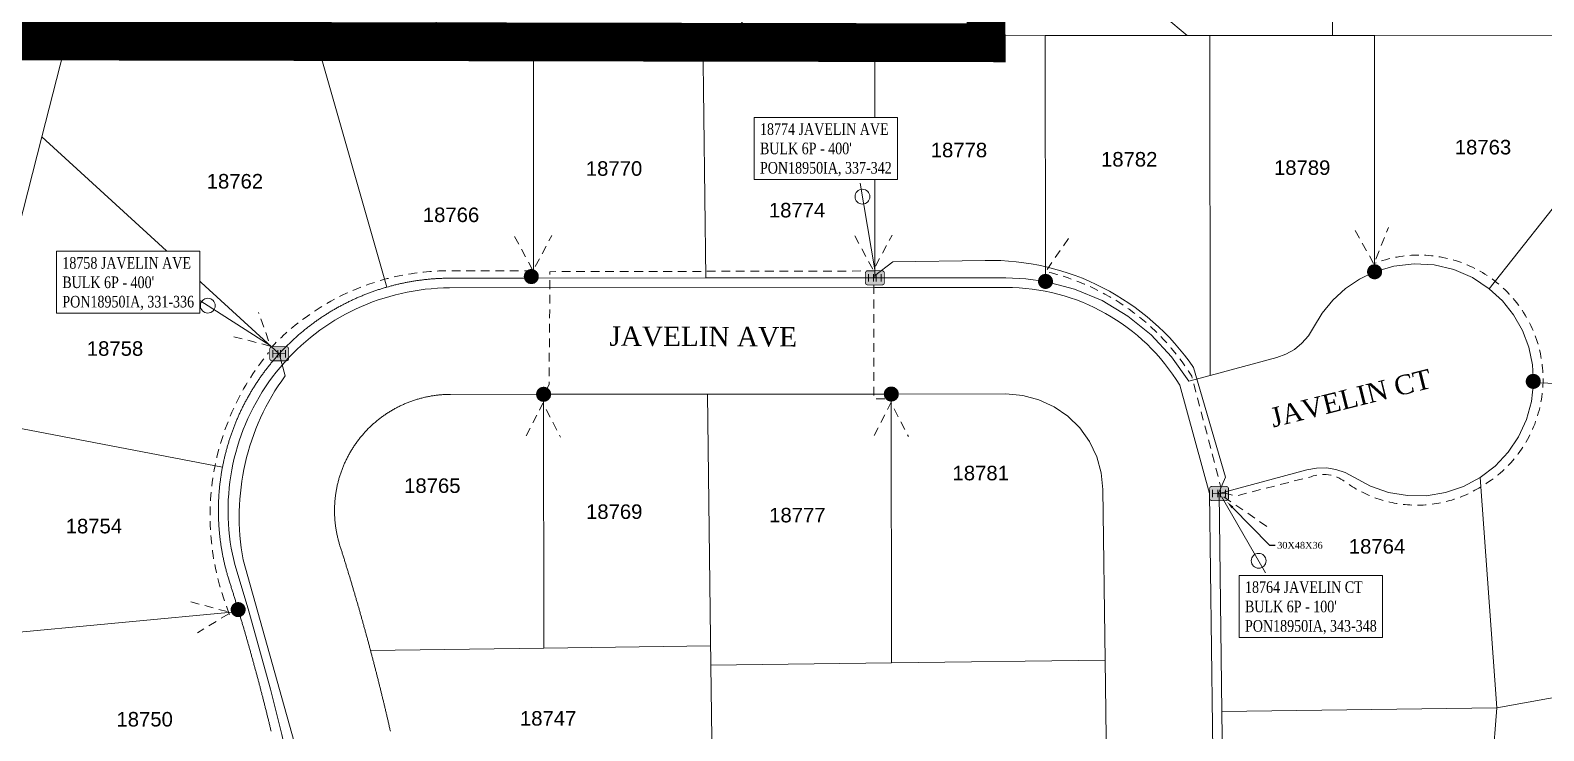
# Model space of a CAD drawing. Header units: feet. Extents: x 865220 to 2821149, y -2240498 to 944432.
# Drawn here: x 2813355 to 2814137, y 940163 to 940525 of the extents above; entities that cross this region are included whole.
import ezdxf
from ezdxf import colors
from ezdxf.entities.mleader import LeaderData, LeaderLine
from ezdxf.enums import TextEntityAlignment as Align
from ezdxf.lldxf.tags import DXFTag
from ezdxf.math import Vec2, Vec3

# ---------------------------------------------------------------- set-up
doc = ezdxf.new("R2010")
doc.units = ezdxf.units.FT
doc.header["$LTSCALE"] = 0.015
doc.header["$MEASUREMENT"] = 0
doc.linetypes.add('DASHED', pattern=[5, 3, -2])
for name, color, linetype in [('144A', 112, '144A'), ('Dakota County Addresses', 7, 'Continuous'), ('Dakota County Parcels', 7, 'Continuous'), ('DETAIL', 7, 'Continuous'), ('DROP BURIED', 7, 'DASHED'), ('STREET NAME', 7, 'Continuous'), ('TAIL', 1, 'MST'), ('TELEPHONE STRUCT-PROP', 6, 'Continuous'), ('TERMINALS', 7, 'Continuous')]:
    doc.layers.add(name, color=color, linetype=linetype)
doc.layers.add('RUNNING LINE (UNDERGROUND)', color=10, linetype='Continuous', lineweight=40)
doc.layers.add('WORK BOUNDARY', color=110, linetype='Continuous', lineweight=40)
doc.styles.add('Dimensions 100', font='arial.ttf')
doc.styles.add('Line', font='txt.shx', dxfattribs={"height": 3})
doc.styles.add('SIMPLEX', font='times.ttf', dxfattribs={"width": 0.8})
doc.styles.get("Standard").update_dxf_attribs({"font": 'times.ttf'})
doc.styles.add('Utilities', font='arial.ttf', dxfattribs={"height": 2.5})
tags = doc.linetypes.add('144A', pattern='A,80,-5,["144A",Line,S=1.5,R=0,X=0,Y=-1.5],-24', length=109).pattern_tags.tags
tags[6] = DXFTag(74, 10)
tags = doc.linetypes.add('MST', pattern='A,5,-5,5,-5,["TAIL",Line,S=1.5,R=0,X=0,Y=-1.5],-20', length=40).pattern_tags.tags
tags[10] = DXFTag(74, 10)

# ---------------------------------------------------------------- blocks, each defined once
blk = doc.blocks.new('ACMAP_ANN_TEMPLATE_Dakota County Addresses')
at = {"layer": 'Dakota County Addresses', "style": 'Dimensions 100'}
blk.add_attdef('DakotaCountyAddress', text='', height=50, dxfattribs=at).set_placement((0, 0), align=Align.CENTER)
blk = doc.blocks.new('NEW HH')
at = {"ltscale": 40, "true_color": 0xffffff}
h = blk.add_hatch(color=7, dxfattribs=at)
h.dxf.hatch_style = 1
h.paths.add_polyline_path([(-0.0611, -0.0305, 0.414214), (-0.0458, -0.0458), (0.0458, -0.0458, 0.414214), (0.0611, -0.0305), (0.0611, 0.0305, 0.414214), (0.0458, 0.0458), (-0.0458, 0.0458, 0.414214), (-0.0611, 0.0305)])
at = {"layer": 'RUNNING LINE (UNDERGROUND)', "color": 6, "lineweight": 0, "const_width": 0.005, "flags": 128}
blk.add_lwpolyline([(-0.0611, 0.0305), (-0.0611, -0.0305, 0.414214), (-0.0458, -0.0458), (0.0458, -0.0458, 0.414214), (0.0611, -0.0305), (0.0611, 0.0305, 0.414214), (0.0458, 0.0458), (-0.0458, 0.0458, 0.414214)], format="xyb", close=True, dxfattribs=at)
at = {"layer": 'TELEPHONE STRUCT-PROP', "color": 18, "true_color": 0x000000, "style": 'Utilities'}
blk.add_text('HH', height=0.05, dxfattribs=at).set_placement((0, 0), align=Align.MIDDLE_CENTER)
blk = doc.blocks.new('Proposed FlowerPot')
at = {"lineweight": 5, "ltscale": 100, "true_color": 0xffffff}
h = blk.add_hatch(color=7, dxfattribs=at)
h.dxf.hatch_style = 1
h.paths.add_polyline_path([(-0.06, 0, 0.414214), (0, -0.06, 0.414214), (0.06, 0, 0.414214), (0, 0.06, 0.414214)])
at = {"lineweight": 5, "ltscale": 100}
blk.add_circle((0, 0), 0.0604, dxfattribs=at)
at = {"layer": 'RUNNING LINE (UNDERGROUND)', "color": 6, "lineweight": 5, "const_width": 0.00907, "flags": 128}
blk.add_lwpolyline([(-0.06, 0, -0.414214), (0, 0.06, -0.414214), (0.06, 0, -0.414214), (0, -0.06, -0.414214), (-0.06, 0)], format="xyb", dxfattribs=at)
at = {"color": 18, "linetype": 'ByBlock', "lineweight": 5, "ltscale": 100, "true_color": 0x000000, "style": 'Dimensions 100'}
blk.add_text('F', height=0.0744, dxfattribs=at).set_placement((-0.029, -0.037))
blk = doc.blocks.new('TERMINAL')
at = {"lineweight": 5, "ltscale": 0.5, "flags": 128}
blk.add_lwpolyline([(-0.07, -0.65), (-0.07, 44.75)], dxfattribs=at)
at = {"lineweight": 5, "ltscale": 0.5}
blk.add_circle((-0.07, 37.61), 3.83, dxfattribs=at)

msp = doc.modelspace()

# ---------------------------------------------------------------- linework, layer by layer
at = {"layer": '144A', "lineweight": 5, "ltscale": 50, "flags": 128}
msp.add_lwpolyline([(2814251.08, 939562.11), (2814223.82, 939670.85), (2814217.93, 939689.59), (2814209.93, 939707.36), (2814199.89, 939724.07), (2814187.95, 939739.48), (2814174.27, 939753.37), (2814159.05, 939765.55), (2814142.51, 939775.85), (2814124.86, 939784.12), (2814106.31, 939790.28), (2814093.48, 939793.16), (2814080.32, 939795.03), (2813961.35, 939807.11), (2813965.74, 939860.55), (2813967.85, 939909.13), (2813968.11, 939956.4), (2813967.59, 939996.78), (2813966.42, 940085.76), (2813963.81, 940285.34), (2813948.5, 940341.34, 0.262115), (2813858.71, 940391.79), (2813791.04, 940391.74), (2813571.34, 940391.58, 0.463204), (2813458.58, 940257.21), (2813460.37, 940248.71), (2813467.24, 940225.92), (2813478.89, 940184.41), (2813484.72, 940161), (2813489.07, 940141.9), (2813494.29, 940117.06), (2813347.72, 940103.22), (2813217.61, 940090.93, 0.035236), (2813158.69, 940083.29, 0.084911), (2813093.58, 940055.46), (2813085.05, 940049.65), (2813078.39, 940044.67), (2813068.7, 940036.95), (2813009.54, 939989.75, -0.415738), (2812917.99, 940000.28), (2812916.04, 940002.88), (2812913.96, 940005.78), (2812909.6, 940011.95), (2812899.39, 940026.89), (2812889.26, 940042.48), (2812885.98, 940047.7, -0.117248), (2812769.65, 940395.18), (2812768.9, 940400.97), (2812768.45, 940403.85), (2812768.35, 940404.45, 0.177947), (2812708.55, 940509.19), (2812660.54, 940544.6, 0.149356), (2812569.5, 940570.93), (2812534.62, 940570.41), (2812501.95, 941445.53), (2812498.4, 941731.02), (2812503.32, 941737.82)], format="xyb", dxfattribs=at)
at = {"layer": 'Dakota County Parcels', "lineweight": 5}
for p, q in [((2813627, 940794.77), (2813952.35, 940521.85)), ((2813555.15, 940760.48), (2813727.38, 940521.69)), ((2813481.42, 940737.32), (2813567.39, 940521.57)), ((2813407.72, 940716.53), (2813429.27, 940521.47)), ((2814027.4, 940521.91), (2814025.45, 940670.71)), ((2813245.68, 940521.34), (2813429.27, 940521.47)), ((2813374, 940521.41), (2813360.79, 940469.54)), ((2813429.27, 940521.47), (2813567.39, 940521.57)), ((2813501.98, 940521.51), (2813538.97, 940391.97)), ((2813567.39, 940521.57), (2813702.11, 940521.67)), ((2813614.66, 940521.59), (2813614.75, 940396.61)), ((2813702.11, 940521.66), (2813790.94, 940521.73)), ((2813703.74, 940396.67), (2813702.11, 940521.66)), ((2813790.94, 940521.73), (2813879.07, 940521.79)), ((2813791.04, 940396.74), (2813790.94, 940521.73)), ((2813879.07, 940521.79), (2813964.06, 940521.86)), ((2813879.07, 940521.79), (2813879.16, 940394.89)), ((2813964.06, 940521.86), (2814049.05, 940521.92)), ((2813964.06, 940521.86), (2813964.19, 940346.3)), ((2814049.05, 940521.92), (2814211.79, 940522.04)), ((2814049.05, 940521.92), (2814049.14, 940399.87)), ((2814211.79, 940522.04), (2814108.37, 940391.13)), ((2813360.79, 940469.54), (2813348.74, 940422.25)), ((2813360.79, 940469.54), (2813483.34, 940357.53)), ((2813614.75, 940396.61), (2813571.83, 940396.58)), ((2813703.74, 940396.68), (2813614.75, 940396.61)), ((2813791.04, 940396.74), (2813703.74, 940396.67)), ((2813858.7, 940396.79), (2813791.04, 940396.74)), ((2813964.19, 940346.3), (2813998.6, 940355.57)), ((2813953.15, 940343.32), (2813964.19, 940346.3)), ((2813571.87, 940336.58), (2813619.91, 940336.62)), ((2813619.91, 940336.62), (2813704.53, 940336.68)), ((2813619.91, 940336.62), (2813620.01, 940205.57)), ((2813799.52, 940336.75), (2813704.53, 940336.68)), ((2813706.36, 940196.7), (2813704.53, 940336.68)), ((2813704.53, 940336.68), (2813704.53, 940336.68)), ((2813858.75, 940336.8), (2813799.52, 940336.75)), ((2813799.63, 940197.92), (2813799.52, 940336.75)), ((2814270.77, 940339.05), (2814131.14, 940342.56)), ((2813323.68, 940323.87), (2813454.05, 940299.04)), ((2813968.81, 940285.41), (2814014.23, 940297.65)), ((2814112.2, 940174.67), (2814103.73, 940293.68)), ((2813909.93, 940199.36), (2813908.78, 940287.46)), ((2813970.28, 940172.81), (2813968.81, 940285.41)), ((2813330.28, 940212.04), (2813462.44, 940224.52)), ((2813620.01, 940205.57), (2813530.5, 940204.4)), ((2813706.23, 940206.7), (2813620.01, 940205.57)), ((2813706.36, 940196.7), (2813799.63, 940197.92)), ((2813707.48, 940111.71), (2813706.36, 940196.7)), ((2813799.63, 940197.92), (2813909.93, 940199.36)), ((2813911.05, 940114.38), (2813909.93, 940199.36)), ((2814192.13, 940189.12), (2814112.2, 940174.67)), ((2814112.2, 940174.67), (2813970.28, 940172.81)), ((2813971.42, 940085.82), (2813970.28, 940172.81)), ((2814112.2, 940174.67), (2814105.35, 940087.58))]:
    msp.add_line(p, q, dxfattribs=at)
for points in [[(2814049.14, 940399.87), (2814041.27, 940396.08), (2814034.04, 940391.19), (2814027.59, 940385.3), (2814022.07, 940378.54), (2814017.58, 940371.05)], [(2814108.37, 940391.13), (2814099.65, 940396.87), (2814090.07, 940401), (2814079.92, 940403.42), (2814069.51, 940404.04), (2814059.14, 940402.84), (2814049.14, 940399.87)], [(2813538.97, 940391.97), (2813538.49, 940391.83), (2813538.01, 940391.69), (2813537.53, 940391.55), (2813537.05, 940391.4), (2813536.57, 940391.25), (2813536.1, 940391.11), (2813535.62, 940390.96), (2813535.14, 940390.8), (2813534.67, 940390.65), (2813534.19, 940390.49), (2813533.72, 940390.34), (2813533.25, 940390.18), (2813532.77, 940390.01), (2813532.3, 940389.85), (2813531.83, 940389.68), (2813531.36, 940389.51), (2813530.89, 940389.34), (2813530.42, 940389.17), (2813529.95, 940389), (2813529.48, 940388.82), (2813529.01, 940388.65), (2813528.55, 940388.47), (2813528.08, 940388.28), (2813527.62, 940388.1), (2813527.15, 940387.91), (2813526.69, 940387.73), (2813526.23, 940387.54), (2813525.77, 940387.35), (2813525.3, 940387.15), (2813524.84, 940386.96), (2813524.38, 940386.76), (2813523.93, 940386.56), (2813523.47, 940386.36), (2813523.01, 940386.16), (2813522.55, 940385.95), (2813522.1, 940385.75), (2813521.65, 940385.54), (2813521.19, 940385.33), (2813520.74, 940385.12), (2813520.29, 940384.9), (2813519.84, 940384.69), (2813519.39, 940384.47), (2813518.94, 940384.25), (2813518.49, 940384.03), (2813518.04, 940383.8), (2813517.6, 940383.58), (2813517.15, 940383.35), (2813516.71, 940383.12), (2813516.26, 940382.89), (2813515.82, 940382.66), (2813515.38, 940382.42), (2813514.94, 940382.19), (2813514.5, 940381.95), (2813514.06, 940381.71), (2813513.62, 940381.47), (2813513.19, 940381.22), (2813512.75, 940380.98), (2813512.32, 940380.73), (2813511.88, 940380.48), (2813511.45, 940380.23), (2813511.02, 940379.98), (2813510.59, 940379.72), (2813510.16, 940379.46), (2813509.73, 940379.21), (2813509.31, 940378.95), (2813508.88, 940378.68), (2813508.45, 940378.42), (2813508.03, 940378.16), (2813507.61, 940377.89), (2813507.19, 940377.62), (2813506.77, 940377.35), (2813506.35, 940377.08), (2813505.93, 940376.8), (2813505.51, 940376.53), (2813505.1, 940376.25), (2813504.68, 940375.97), (2813504.27, 940375.69), (2813503.86, 940375.41), (2813503.44, 940375.12), (2813503.03, 940374.84), (2813502.63, 940374.55), (2813502.22, 940374.26), (2813501.81, 940373.97), (2813501.41, 940373.67), (2813501, 940373.38), (2813500.6, 940373.08), (2813500.2, 940372.78), (2813499.8, 940372.49), (2813499.4, 940372.18), (2813499, 940371.88), (2813498.61, 940371.58), (2813498.21, 940371.27), (2813497.82, 940370.96), (2813497.42, 940370.65), (2813497.03, 940370.34), (2813496.64, 940370.03), (2813496.25, 940369.71), (2813495.87, 940369.4), (2813495.48, 940369.08), (2813495.1, 940368.76), (2813494.71, 940368.44), (2813494.33, 940368.12), (2813493.95, 940367.79), (2813493.57, 940367.47), (2813493.19, 940367.14), (2813492.82, 940366.81), (2813492.44, 940366.48), (2813492.07, 940366.15), (2813491.69, 940365.82), (2813491.32, 940365.48), (2813490.95, 940365.14), (2813490.59, 940364.81), (2813490.22, 940364.47), (2813489.85, 940364.13), (2813489.49, 940363.78), (2813489.13, 940363.44), (2813488.77, 940363.09), (2813488.41, 940362.75), (2813488.05, 940362.4), (2813487.69, 940362.05), (2813487.34, 940361.69), (2813486.98, 940361.34), (2813486.63, 940360.99), (2813486.28, 940360.63), (2813485.93, 940360.27), (2813485.58, 940359.91), (2813485.23, 940359.55), (2813484.89, 940359.19), (2813484.55, 940358.83), (2813484.2, 940358.46), (2813483.86, 940358.1), (2813483.34, 940357.53)], [(2813571.83, 940396.58), (2813571.33, 940396.58), (2813570.83, 940396.57), (2813570.33, 940396.57), (2813569.83, 940396.56), (2813569.33, 940396.55), (2813568.83, 940396.54), (2813568.33, 940396.52), (2813567.83, 940396.51), (2813567.33, 940396.49), (2813566.83, 940396.47), (2813566.33, 940396.45), (2813565.83, 940396.42), (2813565.33, 940396.4), (2813564.83, 940396.37), (2813564.33, 940396.34), (2813563.83, 940396.31), (2813563.34, 940396.27), (2813562.84, 940396.23), (2813562.34, 940396.19), (2813561.84, 940396.15), (2813561.34, 940396.11), (2813560.84, 940396.07), (2813560.35, 940396.02), (2813559.85, 940395.97), (2813559.35, 940395.92), (2813558.85, 940395.86), (2813558.36, 940395.81), (2813557.86, 940395.75), (2813557.37, 940395.69), (2813556.87, 940395.63), (2813556.37, 940395.57), (2813555.88, 940395.5), (2813555.38, 940395.43), (2813554.89, 940395.36), (2813554.39, 940395.29), (2813553.9, 940395.22), (2813553.4, 940395.14), (2813552.91, 940395.06), (2813552.42, 940394.98), (2813551.92, 940394.9), (2813551.43, 940394.82), (2813550.94, 940394.73), (2813550.45, 940394.64), (2813549.95, 940394.55), (2813549.46, 940394.46), (2813548.97, 940394.36), (2813548.48, 940394.27), (2813547.99, 940394.17), (2813547.5, 940394.07), (2813547.01, 940393.96), (2813546.52, 940393.86), (2813546.04, 940393.75), (2813545.55, 940393.64), (2813545.06, 940393.53), (2813544.57, 940393.42), (2813544.09, 940393.31), (2813543.6, 940393.19), (2813543.11, 940393.07), (2813542.63, 940392.95), (2813542.15, 940392.83), (2813541.66, 940392.7), (2813541.18, 940392.57), (2813540.69, 940392.44), (2813540.21, 940392.31), (2813539.73, 940392.18), (2813538.97, 940391.97)], [(2813879.16, 940394.89), (2813868.98, 940396.32), (2813858.7, 940396.79)], [(2813953.15, 940343.32), (2813944.28, 940356), (2813933.72, 940367.31), (2813921.68, 940377.03), (2813908.4, 940384.97), (2813894.13, 940390.96), (2813879.16, 940394.89)], [(2814131.14, 940342.56), (2814130.66, 940351.81), (2814128.76, 940360.87), (2814125.49, 940369.53), (2814120.92, 940377.59), (2814115.17, 940384.85), (2814108.37, 940391.13)], [(2813998.6, 940355.57), (2814003.34, 940357.29), (2814007.72, 940359.77), (2814011.63, 940362.96), (2814014.95, 940366.75), (2814017.58, 940371.05)], [(2813483.34, 940357.53), (2813483.01, 940357.16), (2813482.67, 940356.79), (2813482.34, 940356.42), (2813482.01, 940356.04), (2813481.68, 940355.67), (2813481.35, 940355.29), (2813481.02, 940354.91), (2813480.7, 940354.54), (2813480.37, 940354.15), (2813480.05, 940353.77), (2813479.73, 940353.39), (2813479.41, 940353), (2813479.09, 940352.62), (2813478.78, 940352.23), (2813478.46, 940351.84), (2813478.15, 940351.45), (2813477.84, 940351.06), (2813477.53, 940350.67), (2813477.22, 940350.27), (2813476.91, 940349.88), (2813476.61, 940349.48), (2813476.31, 940349.08), (2813476.01, 940348.69), (2813475.71, 940348.29), (2813475.41, 940347.88), (2813475.11, 940347.48), (2813474.82, 940347.08), (2813474.52, 940346.67), (2813474.23, 940346.27), (2813473.94, 940345.86), (2813473.66, 940345.45), (2813473.37, 940345.04), (2813473.09, 940344.63), (2813472.8, 940344.22), (2813472.52, 940343.8), (2813472.24, 940343.39), (2813471.97, 940342.97), (2813471.69, 940342.55), (2813471.42, 940342.14), (2813471.14, 940341.72), (2813470.87, 940341.3), (2813470.6, 940340.87), (2813470.34, 940340.45), (2813470.07, 940340.03), (2813469.81, 940339.6), (2813469.55, 940339.18), (2813469.29, 940338.75), (2813469.03, 940338.32), (2813468.77, 940337.89), (2813468.52, 940337.46), (2813468.27, 940337.03), (2813468.01, 940336.6), (2813467.77, 940336.17), (2813467.52, 940335.73), (2813467.27, 940335.3), (2813467.03, 940334.86), (2813466.79, 940334.42), (2813466.55, 940333.98), (2813466.31, 940333.54), (2813466.07, 940333.1), (2813465.84, 940332.66), (2813465.6, 940332.22), (2813465.37, 940331.78), (2813465.15, 940331.33), (2813464.92, 940330.89), (2813464.69, 940330.44), (2813464.47, 940329.99), (2813464.25, 940329.54), (2813464.03, 940329.09), (2813463.81, 940328.64), (2813463.59, 940328.19), (2813463.38, 940327.74), (2813463.17, 940327.29), (2813462.96, 940326.84), (2813462.75, 940326.38), (2813462.54, 940325.93), (2813462.34, 940325.47), (2813462.14, 940325.01), (2813461.93, 940324.55), (2813461.74, 940324.1), (2813461.54, 940323.64), (2813461.34, 940323.18), (2813461.15, 940322.72), (2813460.96, 940322.25), (2813460.77, 940321.79), (2813460.58, 940321.33), (2813460.4, 940320.86), (2813460.21, 940320.4), (2813460.03, 940319.93), (2813459.85, 940319.47), (2813459.67, 940319), (2813459.5, 940318.53), (2813459.33, 940318.06), (2813459.15, 940317.59), (2813458.98, 940317.12), (2813458.82, 940316.65), (2813458.65, 940316.18), (2813458.49, 940315.71), (2813458.32, 940315.23), (2813458.16, 940314.76), (2813458.01, 940314.29), (2813457.85, 940313.81), (2813457.7, 940313.34), (2813457.54, 940312.86), (2813457.39, 940312.38), (2813457.25, 940311.9), (2813457.1, 940311.43), (2813456.96, 940310.95), (2813456.81, 940310.47), (2813456.67, 940309.99), (2813456.53, 940309.51), (2813456.4, 940309.03), (2813456.26, 940308.55), (2813456.13, 940308.06), (2813456, 940307.58), (2813455.87, 940307.1), (2813455.75, 940306.61), (2813455.62, 940306.13), (2813455.5, 940305.64), (2813455.38, 940305.16), (2813455.26, 940304.67), (2813455.15, 940304.19), (2813455.03, 940303.7), (2813454.92, 940303.21), (2813454.81, 940302.73), (2813454.7, 940302.24), (2813454.6, 940301.75), (2813454.49, 940301.26), (2813454.39, 940300.77), (2813454.29, 940300.28), (2813454.2, 940299.79), (2813454.05, 940299.04)], [(2813571.87, 940336.58), (2813571.37, 940336.58), (2813570.87, 940336.58), (2813570.37, 940336.56), (2813569.87, 940336.55), (2813569.37, 940336.53), (2813568.87, 940336.51), (2813568.38, 940336.48), (2813567.88, 940336.45), (2813567.38, 940336.41), (2813566.88, 940336.37), (2813566.38, 940336.33), (2813565.88, 940336.28), (2813565.39, 940336.23), (2813564.89, 940336.17), (2813564.39, 940336.11), (2813563.9, 940336.05), (2813563.4, 940335.98), (2813562.91, 940335.9), (2813562.41, 940335.83), (2813561.92, 940335.75), (2813561.43, 940335.66), (2813560.94, 940335.57), (2813560.44, 940335.48), (2813559.95, 940335.38), (2813559.47, 940335.28), (2813558.98, 940335.17), (2813558.49, 940335.06), (2813558, 940334.95), (2813557.52, 940334.83), (2813557.03, 940334.71), (2813556.55, 940334.58), (2813556.06, 940334.45), (2813555.58, 940334.32), (2813555.1, 940334.18), (2813554.62, 940334.04), (2813554.15, 940333.89), (2813553.67, 940333.74), (2813553.19, 940333.59), (2813552.72, 940333.43), (2813552.25, 940333.27), (2813551.77, 940333.1), (2813551.3, 940332.93), (2813550.83, 940332.76), (2813550.37, 940332.58), (2813549.9, 940332.4), (2813549.44, 940332.21), (2813548.97, 940332.02), (2813548.51, 940331.83), (2813548.05, 940331.63), (2813547.6, 940331.43), (2813547.14, 940331.23), (2813546.69, 940331.02), (2813546.23, 940330.81), (2813545.78, 940330.59), (2813545.33, 940330.37), (2813544.89, 940330.15), (2813544.44, 940329.92), (2813544, 940329.69), (2813543.56, 940329.46), (2813543.12, 940329.22), (2813542.68, 940328.98), (2813542.24, 940328.73), (2813541.81, 940328.48), (2813541.38, 940328.23), (2813540.95, 940327.97), (2813540.52, 940327.71), (2813540.1, 940327.45), (2813539.67, 940327.18), (2813539.25, 940326.91), (2813538.84, 940326.64), (2813538.42, 940326.36), (2813538.01, 940326.08), (2813537.59, 940325.8), (2813537.19, 940325.51), (2813536.78, 940325.22), (2813536.38, 940324.92), (2813535.97, 940324.62), (2813535.57, 940324.32), (2813535.18, 940324.02), (2813534.78, 940323.71), (2813534.39, 940323.4), (2813534, 940323.09), (2813533.62, 940322.77), (2813533.23, 940322.45), (2813532.85, 940322.12), (2813532.48, 940321.8), (2813532.1, 940321.47), (2813531.73, 940321.13), (2813531.36, 940320.8), (2813530.99, 940320.46), (2813530.63, 940320.11), (2813530.27, 940319.77), (2813529.91, 940319.42), (2813529.55, 940319.07), (2813529.2, 940318.71), (2813528.85, 940318.36), (2813528.5, 940318), (2813528.16, 940317.63), (2813527.82, 940317.27), (2813527.48, 940316.9), (2813527.15, 940316.53), (2813526.82, 940316.15), (2813526.49, 940315.77), (2813526.16, 940315.39), (2813525.84, 940315.01), (2813525.52, 940314.63), (2813525.21, 940314.24), (2813524.9, 940313.85), (2813524.59, 940313.46), (2813524.28, 940313.06), (2813523.98, 940312.66), (2813523.68, 940312.26), (2813523.38, 940311.86), (2813523.09, 940311.45), (2813522.8, 940311.04), (2813522.52, 940310.63), (2813522.24, 940310.22), (2813521.96, 940309.81), (2813521.68, 940309.39), (2813521.41, 940308.97), (2813521.14, 940308.55), (2813520.88, 940308.12), (2813520.62, 940307.7), (2813520.36, 940307.27), (2813520.11, 940306.84), (2813519.86, 940306.4), (2813519.61, 940305.97), (2813519.37, 940305.53), (2813519.13, 940305.09), (2813518.89, 940304.65), (2813518.66, 940304.21), (2813518.43, 940303.76), (2813518.21, 940303.32), (2813517.99, 940302.87), (2813517.77, 940302.42), (2813517.55, 940301.97), (2813517.35, 940301.51), (2813517.14, 940301.06), (2813516.94, 940300.6), (2813516.74, 940300.14), (2813516.55, 940299.68), (2813516.35, 940299.22), (2813516.17, 940298.75), (2813515.99, 940298.29), (2813515.81, 940297.82), (2813515.63, 940297.35), (2813515.46, 940296.88), (2813515.29, 940296.41), (2813515.13, 940295.94), (2813514.97, 940295.47), (2813514.82, 940294.99), (2813514.66, 940294.51), (2813514.52, 940294.04), (2813514.37, 940293.56), (2813514.23, 940293.08), (2813514.1, 940292.6), (2813513.97, 940292.11), (2813513.84, 940291.63), (2813513.72, 940291.15), (2813513.6, 940290.66), (2813513.48, 940290.17), (2813513.37, 940289.69), (2813513.26, 940289.2), (2813513.16, 940288.71), (2813513.06, 940288.22), (2813512.97, 940287.73), (2813512.88, 940287.24), (2813512.79, 940286.74), (2813512.71, 940286.25), (2813512.63, 940285.76), (2813512.55, 940285.26), (2813512.48, 940284.77), (2813512.42, 940284.27), (2813512.36, 940283.78), (2813512.3, 940283.28), (2813512.24, 940282.78), (2813512.2, 940282.28), (2813512.15, 940281.79), (2813512.11, 940281.29), (2813512.07, 940280.79), (2813512.04, 940280.29), (2813512.01, 940279.79), (2813511.99, 940279.29), (2813511.96, 940278.79), (2813511.95, 940278.29), (2813511.94, 940277.79), (2813511.93, 940277.29), (2813511.92, 940276.79), (2813511.93, 940276.29), (2813511.93, 940275.79), (2813511.94, 940275.29), (2813511.95, 940274.79), (2813511.97, 940274.29), (2813511.99, 940273.8), (2813512.01, 940273.3), (2813512.04, 940272.8), (2813512.08, 940272.3), (2813512.12, 940271.8), (2813512.16, 940271.3), (2813512.2, 940270.8), (2813512.25, 940270.31), (2813512.31, 940269.81), (2813512.37, 940269.31), (2813512.43, 940268.82), (2813512.5, 940268.32), (2813512.57, 940267.83), (2813512.64, 940267.33), (2813512.72, 940266.84), (2813512.81, 940266.35), (2813512.89, 940265.85), (2813512.98, 940265.36), (2813513.08, 940264.87), (2813513.18, 940264.38), (2813513.28, 940263.89), (2813513.39, 940263.4), (2813513.5, 940262.92), (2813513.62, 940262.43), (2813513.74, 940261.95), (2813513.86, 940261.46), (2813513.99, 940260.98), (2813514.12, 940260.5), (2813514.26, 940260.01), (2813514.4, 940259.53), (2813514.54, 940259.06), (2813514.74, 940258.43)], [(2813908.78, 940287.46), (2813907.92, 940296.06), (2813905.59, 940304.39), (2813901.86, 940312.19), (2813896.84, 940319.23), (2813890.69, 940325.3), (2813883.58, 940330.22), (2813875.72, 940333.84), (2813867.37, 940336.05), (2813858.75, 940336.8)], [(2814103.73, 940293.68), (2814111.43, 940299.6), (2814118.08, 940306.67), (2814123.5, 940314.73), (2814127.54, 940323.55), (2814130.11, 940332.91), (2814131.14, 940342.56)], [(2813454.05, 940299.04), (2813453.96, 940298.55), (2813453.87, 940298.06), (2813453.78, 940297.56), (2813453.69, 940297.07), (2813453.61, 940296.58), (2813453.53, 940296.09), (2813453.45, 940295.59), (2813453.37, 940295.1), (2813453.29, 940294.6), (2813453.22, 940294.11), (2813453.14, 940293.62), (2813453.07, 940293.12), (2813453.01, 940292.62), (2813452.94, 940292.13), (2813452.88, 940291.63), (2813452.82, 940291.14), (2813452.76, 940290.64), (2813452.7, 940290.14), (2813452.64, 940289.65), (2813452.59, 940289.15), (2813452.54, 940288.65), (2813452.49, 940288.16), (2813452.44, 940287.66), (2813452.4, 940287.16), (2813452.35, 940286.66), (2813452.31, 940286.16), (2813452.27, 940285.66), (2813452.24, 940285.17), (2813452.2, 940284.67), (2813452.17, 940284.17), (2813452.14, 940283.67), (2813452.11, 940283.17), (2813452.09, 940282.67), (2813452.06, 940282.17), (2813452.04, 940281.67), (2813452.02, 940281.17), (2813452, 940280.67), (2813451.98, 940280.17), (2813451.97, 940279.67), (2813451.96, 940279.17), (2813451.95, 940278.67), (2813451.94, 940278.17), (2813451.94, 940277.67), (2813451.93, 940277.17), (2813451.93, 940276.67), (2813451.93, 940276.17), (2813451.93, 940275.67), (2813451.94, 940275.17), (2813451.95, 940274.67), (2813451.96, 940274.18), (2813451.97, 940273.68), (2813451.98, 940273.18), (2813451.99, 940272.68), (2813452.01, 940272.18), (2813452.03, 940271.68), (2813452.05, 940271.18), (2813452.08, 940270.68), (2813452.1, 940270.18), (2813452.13, 940269.68), (2813452.16, 940269.18), (2813452.19, 940268.68), (2813452.23, 940268.18), (2813452.26, 940267.68), (2813452.3, 940267.19), (2813452.34, 940266.69), (2813452.38, 940266.19), (2813452.43, 940265.69), (2813452.47, 940265.19), (2813452.52, 940264.7), (2813452.57, 940264.2), (2813452.63, 940263.7), (2813452.68, 940263.2), (2813452.74, 940262.71), (2813452.8, 940262.21), (2813452.86, 940261.71), (2813452.92, 940261.22), (2813452.98, 940260.72), (2813453.05, 940260.23), (2813453.12, 940259.73), (2813453.19, 940259.24), (2813453.27, 940258.74), (2813453.34, 940258.25), (2813453.42, 940257.75), (2813453.5, 940257.26), (2813453.58, 940256.77), (2813453.66, 940256.28), (2813453.75, 940255.78), (2813453.84, 940255.29), (2813453.93, 940254.8), (2813454.02, 940254.31), (2813454.11, 940253.82), (2813454.21, 940253.33), (2813454.31, 940252.84), (2813454.41, 940252.35), (2813454.51, 940251.86), (2813454.61, 940251.37), (2813454.72, 940250.88), (2813454.83, 940250.39), (2813454.94, 940249.9), (2813455.05, 940249.42), (2813455.16, 940248.93), (2813455.28, 940248.44), (2813455.4, 940247.96), (2813455.52, 940247.47), (2813455.64, 940246.99), (2813455.76, 940246.5), (2813455.89, 940246.02), (2813456.02, 940245.54), (2813456.15, 940245.05), (2813456.28, 940244.57), (2813456.42, 940244.09), (2813456.55, 940243.61), (2813456.69, 940243.13), (2813456.83, 940242.65), (2813456.97, 940242.17), (2813457.12, 940241.69), (2813457.27, 940241.21), (2813457.56, 940240.26)], [(2814038.4, 940293.81), (2814033.97, 940296.2), (2814029.2, 940297.81), (2814024.22, 940298.6), (2814019.19, 940298.55), (2814014.23, 940297.65)], [(2814038.4, 940293.81), (2814047.08, 940289.12), (2814056.4, 940285.92), (2814066.12, 940284.29), (2814075.98, 940284.27), (2814085.71, 940285.86), (2814095.04, 940289.03), (2814103.73, 940293.68)], [(2813514.74, 940258.43), (2813514.89, 940257.95), (2813515.04, 940257.47), (2813515.19, 940257), (2813515.34, 940256.52), (2813515.5, 940256.04), (2813515.65, 940255.57), (2813515.8, 940255.09), (2813515.95, 940254.61), (2813516.1, 940254.13), (2813516.24, 940253.66), (2813516.39, 940253.18), (2813516.54, 940252.7), (2813516.69, 940252.23), (2813516.84, 940251.75), (2813516.99, 940251.27), (2813517.14, 940250.79), (2813517.29, 940250.32), (2813517.43, 940249.84), (2813517.58, 940249.36), (2813517.73, 940248.88), (2813517.88, 940248.41), (2813518.02, 940247.93), (2813518.17, 940247.45), (2813518.32, 940246.97), (2813518.46, 940246.49), (2813518.61, 940246.02), (2813518.75, 940245.54), (2813518.9, 940245.06), (2813519.05, 940244.58), (2813519.19, 940244.1), (2813519.34, 940243.62), (2813519.48, 940243.15), (2813519.63, 940242.67), (2813519.77, 940242.19), (2813519.92, 940241.71), (2813520.06, 940241.23), (2813520.2, 940240.75), (2813520.35, 940240.27), (2813520.49, 940239.79), (2813520.63, 940239.32), (2813520.78, 940238.84), (2813520.92, 940238.36), (2813521.06, 940237.88), (2813521.21, 940237.4), (2813521.35, 940236.92), (2813521.49, 940236.44), (2813521.63, 940235.96), (2813521.77, 940235.48), (2813521.92, 940235), (2813522.06, 940234.52), (2813522.2, 940234.04), (2813522.34, 940233.56), (2813522.48, 940233.08), (2813522.62, 940232.6), (2813522.76, 940232.12), (2813522.9, 940231.64), (2813523.04, 940231.16), (2813523.18, 940230.68), (2813523.32, 940230.2), (2813523.46, 940229.72), (2813523.6, 940229.24), (2813523.74, 940228.76), (2813523.88, 940228.28), (2813524.01, 940227.8), (2813524.15, 940227.32), (2813524.29, 940226.84), (2813524.43, 940226.36), (2813524.57, 940225.88), (2813524.7, 940225.4), (2813524.84, 940224.92), (2813524.98, 940224.44), (2813525.12, 940223.96), (2813525.25, 940223.48), (2813525.39, 940223), (2813525.53, 940222.52), (2813525.66, 940222.03), (2813525.8, 940221.55), (2813525.93, 940221.07), (2813526.07, 940220.59), (2813526.2, 940220.11), (2813526.34, 940219.63), (2813526.47, 940219.15), (2813526.61, 940218.67), (2813526.74, 940218.18), (2813526.88, 940217.7), (2813527.01, 940217.22), (2813527.14, 940216.74), (2813527.28, 940216.26), (2813527.41, 940215.77), (2813527.54, 940215.29), (2813527.68, 940214.81), (2813527.81, 940214.33), (2813527.94, 940213.85), (2813528.08, 940213.37), (2813528.21, 940212.88), (2813528.34, 940212.4), (2813528.47, 940211.92), (2813528.6, 940211.44), (2813528.73, 940210.95), (2813528.87, 940210.47), (2813529, 940209.99), (2813529.13, 940209.51), (2813529.26, 940209.02), (2813529.39, 940208.54), (2813529.52, 940208.06), (2813529.65, 940207.58), (2813529.78, 940207.09), (2813529.91, 940206.61), (2813530.04, 940206.13), (2813530.17, 940205.64), (2813530.29, 940205.16), (2813530.5, 940204.4)], [(2813457.56, 940240.26), (2813457.72, 940239.78), (2813457.87, 940239.31), (2813458.02, 940238.83), (2813458.17, 940238.35), (2813458.32, 940237.88), (2813458.47, 940237.4), (2813458.62, 940236.92), (2813458.77, 940236.44), (2813458.92, 940235.97), (2813459.07, 940235.49), (2813459.22, 940235.01), (2813459.37, 940234.54), (2813459.51, 940234.06), (2813459.66, 940233.58), (2813459.81, 940233.1), (2813459.96, 940232.63), (2813460.11, 940232.15), (2813460.25, 940231.67), (2813460.4, 940231.19), (2813460.55, 940230.72), (2813460.7, 940230.24), (2813460.84, 940229.76), (2813460.99, 940229.28), (2813461.14, 940228.8), (2813461.28, 940228.33), (2813461.43, 940227.85), (2813461.57, 940227.37), (2813461.72, 940226.89), (2813461.86, 940226.41), (2813462.01, 940225.93), (2813462.15, 940225.46), (2813462.44, 940224.52)], [(2813462.44, 940224.52), (2813462.58, 940224.04), (2813462.73, 940223.56), (2813462.87, 940223.09), (2813463.01, 940222.61), (2813463.16, 940222.13), (2813463.3, 940221.65), (2813463.44, 940221.17), (2813463.59, 940220.69), (2813463.73, 940220.21), (2813463.87, 940219.73), (2813464.01, 940219.25), (2813464.15, 940218.77), (2813464.3, 940218.29), (2813464.44, 940217.81), (2813464.58, 940217.33), (2813464.72, 940216.85), (2813464.86, 940216.38), (2813465, 940215.9), (2813465.14, 940215.42), (2813465.28, 940214.94), (2813465.42, 940214.46), (2813465.56, 940213.98), (2813465.7, 940213.5), (2813465.84, 940213.02), (2813465.98, 940212.54), (2813466.12, 940212.06), (2813466.26, 940211.57), (2813466.4, 940211.09), (2813466.53, 940210.61), (2813466.67, 940210.13), (2813466.81, 940209.65), (2813466.95, 940209.17), (2813467.08, 940208.69), (2813467.22, 940208.21), (2813467.36, 940207.73), (2813467.5, 940207.25), (2813467.63, 940206.77), (2813467.77, 940206.29), (2813467.9, 940205.81), (2813468.04, 940205.32), (2813468.18, 940204.84), (2813468.31, 940204.36), (2813468.45, 940203.88), (2813468.58, 940203.4), (2813468.72, 940202.92), (2813468.85, 940202.44), (2813468.99, 940201.96), (2813469.12, 940201.47), (2813469.25, 940200.99), (2813469.39, 940200.51), (2813469.52, 940200.03), (2813469.65, 940199.55), (2813469.79, 940199.06), (2813469.92, 940198.58), (2813470.05, 940198.1), (2813470.19, 940197.62), (2813470.32, 940197.14), (2813470.45, 940196.65), (2813470.58, 940196.17), (2813470.71, 940195.69), (2813470.84, 940195.21), (2813470.98, 940194.73), (2813471.11, 940194.24), (2813471.24, 940193.76), (2813471.37, 940193.28), (2813471.5, 940192.79), (2813471.63, 940192.31), (2813471.76, 940191.83), (2813471.89, 940191.35), (2813472.02, 940190.86), (2813472.15, 940190.38), (2813472.28, 940189.9), (2813472.4, 940189.41), (2813472.53, 940188.93), (2813472.66, 940188.45), (2813472.79, 940187.97), (2813472.92, 940187.48), (2813473.04, 940187), (2813473.17, 940186.51), (2813473.3, 940186.03), (2813473.43, 940185.55), (2813473.55, 940185.06), (2813473.68, 940184.58), (2813473.81, 940184.1), (2813473.93, 940183.61), (2813474.06, 940183.13), (2813474.18, 940182.65), (2813474.31, 940182.16), (2813474.44, 940181.68), (2813474.56, 940181.19), (2813474.69, 940180.71), (2813474.81, 940180.23), (2813474.93, 940179.74), (2813475.06, 940179.26), (2813475.18, 940178.77), (2813475.31, 940178.29), (2813475.43, 940177.8), (2813475.55, 940177.32), (2813475.68, 940176.83), (2813475.8, 940176.35), (2813475.92, 940175.87), (2813476.05, 940175.38), (2813476.17, 940174.9), (2813476.29, 940174.41), (2813476.41, 940173.93), (2813476.53, 940173.44), (2813476.65, 940172.96), (2813476.78, 940172.47), (2813476.9, 940171.99), (2813477.02, 940171.5), (2813477.14, 940171.02), (2813477.26, 940170.53), (2813477.38, 940170.05), (2813477.5, 940169.56), (2813477.62, 940169.07), (2813477.74, 940168.59), (2813477.86, 940168.1), (2813477.98, 940167.62), (2813478.1, 940167.13), (2813478.21, 940166.65), (2813478.33, 940166.16), (2813478.45, 940165.68), (2813478.57, 940165.19), (2813478.69, 940164.7), (2813478.8, 940164.22), (2813478.92, 940163.73), (2813479.04, 940163.25), (2813479.15, 940162.76)], [(2813530.5, 940204.4), (2813530.63, 940203.92), (2813530.75, 940203.43), (2813530.88, 940202.95), (2813531.01, 940202.47), (2813531.14, 940201.98), (2813531.26, 940201.5), (2813531.39, 940201.02), (2813531.52, 940200.53), (2813531.65, 940200.05), (2813531.77, 940199.57), (2813531.9, 940199.08), (2813532.02, 940198.6), (2813532.15, 940198.12), (2813532.28, 940197.63), (2813532.4, 940197.15), (2813532.53, 940196.66), (2813532.65, 940196.18), (2813532.78, 940195.7), (2813532.9, 940195.21), (2813533.03, 940194.73), (2813533.15, 940194.24), (2813533.27, 940193.76), (2813533.4, 940193.27), (2813533.52, 940192.79), (2813533.65, 940192.31), (2813533.77, 940191.82), (2813533.89, 940191.34), (2813534.01, 940190.85), (2813534.14, 940190.37), (2813534.26, 940189.88), (2813534.38, 940189.4), (2813534.5, 940188.91), (2813534.63, 940188.43), (2813534.75, 940187.94), (2813534.87, 940187.46), (2813534.99, 940186.97), (2813535.11, 940186.49), (2813535.23, 940186), (2813535.35, 940185.52), (2813535.47, 940185.03), (2813535.59, 940184.55), (2813535.71, 940184.06), (2813535.83, 940183.58), (2813535.95, 940183.09), (2813536.07, 940182.61), (2813536.19, 940182.12), (2813536.31, 940181.63), (2813536.43, 940181.15), (2813536.55, 940180.66), (2813536.67, 940180.18), (2813536.78, 940179.69), (2813536.9, 940179.21), (2813537.02, 940178.72), (2813537.14, 940178.23), (2813537.25, 940177.75), (2813537.37, 940177.26), (2813537.49, 940176.78), (2813537.6, 940176.29), (2813537.72, 940175.8), (2813537.84, 940175.32), (2813537.95, 940174.83), (2813538.07, 940174.34), (2813538.19, 940173.86), (2813538.3, 940173.37), (2813538.42, 940172.88), (2813538.53, 940172.4), (2813538.65, 940171.91), (2813538.76, 940171.43), (2813538.87, 940170.94), (2813538.99, 940170.45), (2813539.1, 940169.96), (2813539.22, 940169.48), (2813539.33, 940168.99), (2813539.44, 940168.5), (2813539.56, 940168.02), (2813539.67, 940167.53), (2813539.78, 940167.04), (2813539.9, 940166.56), (2813540.01, 940166.07), (2813540.12, 940165.58), (2813540.23, 940165.09), (2813540.34, 940164.61), (2813540.45, 940164.12), (2813540.57, 940163.63), (2813540.68, 940163.15), (2813540.79, 940162.66)]]:
    msp.add_lwpolyline(points, dxfattribs=at)
at = {"layer": 'DROP BURIED', "lineweight": 5, "ltscale": 100, "flags": 128}
for points in [[(2814039.13, 940421.17), (2814048.76, 940403.92), (2814056.26, 940422.67)], [(2813604.95, 940418.12), (2813614.49, 940400.45), (2813624.19, 940418.59)], [(2813780.67, 940418.35), (2813790.21, 940400.69), (2813799.91, 940418.82)], [(2813791.26, 940400.3), (2813623.21, 940399.93), (2813622.74, 940341.73), (2813619.7, 940335.65)], [(2813790.41, 940392.99), (2813790.41, 940334.31), (2813797.2, 940334.31)], [(2813459.83, 940366.36), (2813478.86, 940361.52), (2813472.67, 940378.82)], [(2813610.93, 940315.14), (2813619.55, 940331.99), (2813628.64, 940314.53)], [(2813790.71, 940315.37), (2813799.32, 940332.22), (2813808.41, 940314.76)], [(2813971.27, 940283.73), (2813994.32, 940267.76)], [(2813437.71, 940229.43), (2813458.28, 940223.96), (2813441.11, 940213.39)]]:
    msp.add_lwpolyline(points, dxfattribs=at)
for points in [[(2813891.03, 940417.05), (2813879.26, 940399.99, -0.199751), (2813954.72, 940345.97), (2813969.76, 940288.57)], [(2813971.33, 940285.71), (2813977.53, 940284.16), (2814016.33, 940294.08, -0.257851), (2814033.71, 940291.6, 0.307406), (2814104.06, 940288.87, 0.926495), (2814048.89, 940404.14)], [(2813614.49, 940400.45), (2813570.67, 940400.38, 0.204511), (2813479.91, 940361.49)], [(2813457.73, 940222.97, -0.276332), (2813477.84, 940358.12)]]:
    msp.add_lwpolyline(points, format="xyb", dxfattribs=at)
at = {"layer": 'TAIL', "lineweight": 5, "ltscale": 50, "flags": 128}
for points in [[(2813968.18, 940284.66), (2813972.06, 940293.81), (2813955.69, 940350.38, 0.252595), (2813848.02, 940405.71), (2813800.25, 940405.02), (2813790.87, 940397.73)], [(2813483.54, 940356.92), (2813486.47, 940346.22, 0.206649), (2813464.73, 940251.11), (2813492.35, 940152.87), (2813495.81, 940135.45), (2813489.94, 940120.95)]]:
    msp.add_lwpolyline(points, format="xyb", dxfattribs=at)
at = {"layer": 'WORK BOUNDARY', "lineweight": 100, "const_width": 20}
msp.add_lwpolyline([(2813842.01, 941062.63), (2813848.55, 940518.1), (2813150.45, 940519.43), (2813138.14, 941860.77)], dxfattribs=at)

# ---------------------------------------------------------------- block references
at = {"lineweight": 5}
for name, p, xscale, yscale, zscale in [('Proposed FlowerPot', (2813613.57, 940397.41), 60, 60, 30), ('NEW HH', (2813791.04, 940396.74), 80, 80, 40), ('Proposed FlowerPot', (2813879.16, 940394.89), 60, 60, 30), ('Proposed FlowerPot', (2814049.14, 940399.87), 60, 60, 30), ('NEW HH', (2813483.35, 940357.54), 80, 80, 40), ('Proposed FlowerPot', (2814131.09, 940343.28), 60, 60, 30), ('Proposed FlowerPot', (2813619.91, 940336.62), 60, 60, 30), ('Proposed FlowerPot', (2813799.52, 940336.75), 60, 60, 30), ('NEW HH', (2813968.81, 940285.41), 80, 80, 40), ('Proposed FlowerPot', (2813462.15, 940225.46), 60, 60, 30)]:
    msp.add_blockref(name, p, dxfattribs=dict(at, xscale=xscale, yscale=yscale, zscale=zscale))
at = {"layer": 'Dakota County Addresses', "lineweight": 5, "xscale": 0.15, "yscale": 0.15, "zscale": 0.15}
for p, values in [((2813834.45, 940458.99), {'DakotaCountyAddress': '18778'}), ((2813922.4, 940454.21), {'DakotaCountyAddress': '18782'}), ((2814105.14, 940460.47), {'DakotaCountyAddress': '18763'}), ((2813656.3, 940449.44), {'DakotaCountyAddress': '18770'}), ((2814011.74, 940449.9), {'DakotaCountyAddress': '18789'}), ((2813460.47, 940442.87), {'DakotaCountyAddress': '18762'}), ((2813572.11, 940425.54), {'DakotaCountyAddress': '18766'}), ((2813750.85, 940427.94), {'DakotaCountyAddress': '18774'}), ((2813398.54, 940356.5), {'DakotaCountyAddress': '18758'}), ((2813845.7, 940292.21), {'DakotaCountyAddress': '18781'}), ((2813562.43, 940285.72), {'DakotaCountyAddress': '18765'}), ((2813656.39, 940272.28), {'DakotaCountyAddress': '18769'}), ((2813751, 940270.5), {'DakotaCountyAddress': '18777'}), ((2813387.62, 940264.83), {'DakotaCountyAddress': '18754'}), ((2814050.4, 940254.37), {'DakotaCountyAddress': '18764'}), ((2813413.85, 940165.11), {'DakotaCountyAddress': '18750'}), ((2813622.26, 940165.57), {'DakotaCountyAddress': '18747'})]:
    msp.add_blockref('ACMAP_ANN_TEMPLATE_Dakota County Addresses', p, dxfattribs=at).add_auto_attribs(values)
at = {"layer": 'TERMINALS', "lineweight": 5, "ltscale": 0.5, "xscale": -1}
for p, rotation in [((2813790.79, 940401.53), 9.564683292135898), ((2813478.13, 940362.07), 57.42466190615702), ((2813970.51, 940283.26), 210)]:
    msp.add_blockref('TERMINAL', p, dxfattribs=dict(at, rotation=rotation))

# ---------------------------------------------------------------- texts
at = {"layer": 'STREET NAME', "lineweight": 5, "ltscale": 40, "char_height": 10, "attachment_point": 1}
for s, insert, rotation in [('JAVELIN AVE', (2813653.94, 940371.69), 359.7634), ('JAVELIN CT', (2813994.32, 940329.17), 14.06382)]:
    msp.add_mtext(s, dxfattribs=dict(at, insert=insert, rotation=rotation))

# ---------------------------------------------------------------- next in the draw order: texts
at = {"layer": 'TERMINALS', "lineweight": 5, "ltscale": 0.5, "char_height": 6, "attachment_point": 1, "style": 'SIMPLEX', "bg_fill": 19, "box_fill_scale": 1.5, "bg_fill_color": 256, "bg_fill_transparency": 0}
for s, insert in [("18774 JAVELIN AVE\\PBULK 6P - 400'\\PPON18950IA, 337-342", (2813731.67, 940476.56)), ("18758 JAVELIN AVE\\PBULK 6P - 400'\\PPON18950IA, 331-336", (2813371.32, 940407.46)), ("18764 JAVELIN CT\\PBULK 6P - 100'\\PPON18950IA, 343-348", (2813982.2, 940240.08))]:
    msp.add_mtext(s, dxfattribs=dict(at, insert=insert))

# ---------------------------------------------------------------- next in the draw order: leaders
at = {"layer": 'DETAIL', "lineweight": 5, "ltscale": 5}
ml = msp.add_multileader_mtext('Standard', dxfattribs=at)
ml.set_content('30X48X36', color=256)
ml.set_leader_properties()
ml.build(insert=Vec2(0, 0))
ml.multileader.update_dxf_attribs({"has_text_frame": 1, "text_left_attachment_type": 2, "text_right_attachment_type": 2, "dogleg_length": 3})
ctx = ml.context
ctx.base_point, ctx.char_height, ctx.landing_gap_size, ctx.plane_origin = Vec3(2813997.82, 940258.65), 3.5, 1.5, Vec3(2814012.06, 940296.93)
ctx.left_attachment, ctx.right_attachment, ctx.text_align_type = 2, 2, 1
notes = []
notes.append((ctx, [(1, (1, 1, 0), (2813994.82, 940258.65), (1, 0), 3, [(0, [(2813972.95, 940281.06)], 0, [])])]))
ctx.mtext.insert, ctx.mtext.alignment, ctx.mtext.flow_direction = Vec3(2814010.6, 940260.43), 2, 5
ctx.mtext.has_bg_fill, ctx.mtext.bg_color, ctx.mtext.bg_scale_factor, ctx.mtext.bg_transparency, ctx.mtext.use_window_bg_color = 1, -1027028792, 1.5, 0, 1
for ctx, leaders in notes:
    for number, flags, end, landing, length, lines in leaders:
        leader = LeaderData()
        leader.index, (leader.has_last_leader_line, leader.has_dogleg_vector, leader.attachment_direction) = number, flags
        leader.last_leader_point, leader.dogleg_vector, leader.dogleg_length = Vec3(end), Vec3(landing), length
        for number, points, colour, breaks in lines:
            line = LeaderLine()
            line.index, line.vertices, line.color, line.breaks = number, Vec3.list(points), colors.encode_raw_color(colour), breaks
            leader.lines.append(line)
        ctx.leaders.append(leader)

doc.saveas('drawing.dxf')
